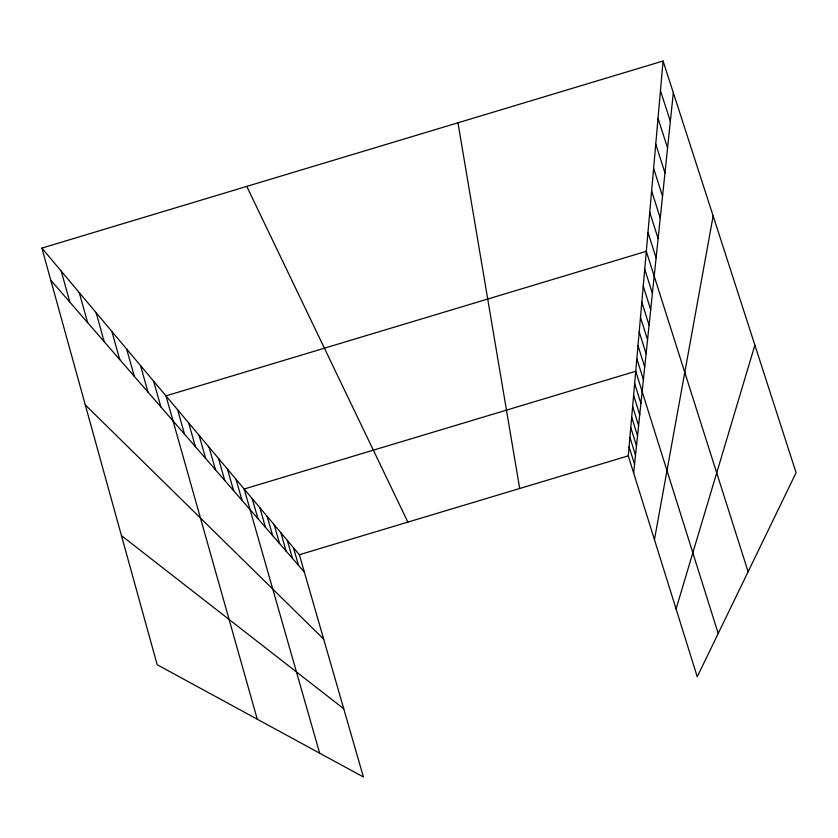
<?xml version="1.0" encoding="UTF-8"?>
<svg xmlns="http://www.w3.org/2000/svg" width="838" height="838" viewBox="0 0 838 838"><rect width="100%" height="100%" fill="white"/><g stroke="black" fill="none" stroke-linecap="round" stroke-linejoin="round"><path stroke-width="1.26" d="M663.078 61.006L796.1 472.705L697.247 676.748L628.28 455.851L663.078 61.006L41.9 248.1L157.177 664.733L363.409 776.994L299.355 554.735L41.9 248.1M633.654 473.082L673.333 92.735M654.447 539.682L713.148 215.963M676.067 608.922L754.881 345.141M299.355 554.735L628.28 455.851M121.458 535.639L343.737 708.759M85.287 404.922L323.667 639.09M50.783 280.217L304.351 572.082M246.77 186.403L407.865 522.116M660.47 90.682L670.348 121.353M658.029 118.336L667.572 148.012M655.756 144.167L664.974 172.911M653.619 168.333L662.544 196.207M651.618 191.012L660.26 218.058M649.743 212.318L658.123 238.589M647.973 232.388L656.102 257.926M748.125 571.736L646.308 251.316L165.966 395.871L257.245 719.203M644.726 269.208L652.404 293.394M643.238 286.125L650.707 309.693M641.824 302.172L649.094 325.144M640.483 317.393L647.565 339.799M639.205 331.858L646.108 353.73M637.99 345.623L644.726 366.992M636.838 358.737L643.406 379.614M718.208 633.486L635.738 371.255L244.172 489.015L319.666 753.184M634.649 383.542L640.913 403.497M633.612 395.285L639.74 414.789M632.627 406.503L638.608 425.589M631.684 417.23L637.54 435.917M630.773 427.495L636.503 445.806M629.914 437.342L635.518 455.275M629.076 446.78L634.565 464.357M293.436 547.696L298.538 565.378M287.277 540.363L292.472 558.412M280.866 532.717L286.156 551.132M274.162 524.735L279.567 543.548M267.165 516.397L272.675 535.618M259.853 507.681L265.478 527.332M252.196 498.568L257.947 518.659M236.012 479.305L242.014 500.328M227.465 469.112L233.603 490.639M218.488 458.417L224.762 480.467M209.05 447.188L215.471 469.772M199.119 435.362L205.698 458.522M188.665 422.907L195.401 446.664M177.625 409.761L184.528 434.157M153.626 381.175L160.886 406.943M140.543 365.588L148.001 392.111M126.643 349.037L134.31 376.356M111.863 331.429L119.74 359.586M96.108 312.668L104.216 341.715M79.275 292.609L87.623 322.62M61.247 271.145L69.858 302.172M457.967 122.788L519.696 488.491"/></g></svg>
